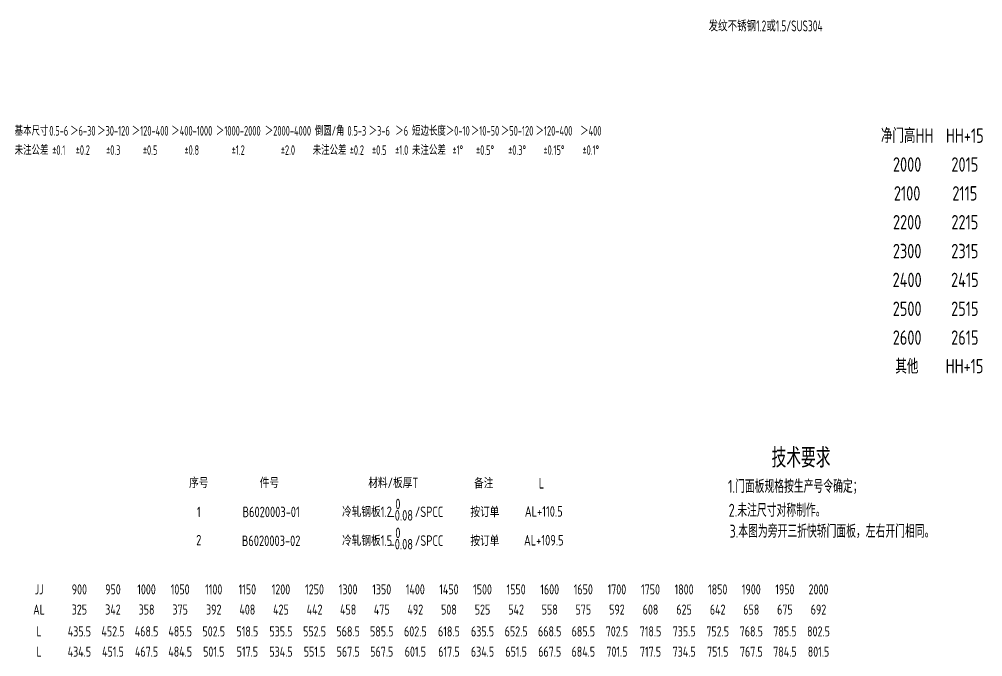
# Model space of a CAD drawing. Header units: inches. Extents: x 14216 to 120088, y -29410 to 23559.
# Drawn here: x 94654 to 94954.7, y 19220.7 to 19419.5 of the extents above; entities that cross this region are included whole.
import ezdxf
from ezdxf.enums import TextEntityAlignment as Align

# ---------------------------------------------------------------- set-up
doc = ezdxf.new("R2010")
doc.units = ezdxf.units.IN
doc.header["$LTSCALE"] = 0.3
doc.header["$MEASUREMENT"] = 0
for name, color, linetype in [('2', 2, 'Continuous'), ('2细实线', 2, 'Continuous'), ('7', 4, 'Continuous')]:
    doc.layers.add(name, color=color, linetype=linetype)
doc.styles.add('HZ', font='isocp2.shx', dxfattribs={"width": 0.7, "bigfont": 'hztxt.shx'})

msp = doc.modelspace()

# ---------------------------------------------------------------- texts
at = {"layer": '2', "color": 6, "style": 'HZ', "width": 0.7}
msp.add_text('发纹不锈钢1.2或1.5/SUS304', height=3.4, dxfattribs=at).set_placement((94869.098, 19415.759))
at = {"layer": '2', "style": 'HZ', "width": 0.75}
for s, p in [('1.门面板规格按生产号令确定；', (94875.19, 19271.789)), ('2.未注尺寸对称制作。', (94875.391, 19264.326)), ('3.本图为旁开三折快轿门面板，左右开门相同。', (94875.652, 19257.806))]:
    msp.add_text(s, height=4.08, dxfattribs=at).set_placement(p)
at = {"layer": '2细实线', "style": 'HZ'}
for s, height, width, p in [('基本尺寸', 3, 0.65, (94657.864, 19384.729)), ('0.5-6', 3, 0.65, (94666.364, 19384.729)), ('＞6-30', 3, 0.65, (94673.864, 19384.729)), ('＞30-120', 3, 0.65, (94683.364, 19384.729)), ('＞120-400', 3, 0.65, (94694.864, 19384.729)), ('＞400-1000', 3, 0.65, (94707.864, 19384.729)), ('＞1000-2000', 3, 0.65, (94722.364, 19384.729)), ('＞2000-4000', 3, 0.65, (94737.864, 19384.729)), ('倒圆/角', 3, 0.65, (94750.864, 19384.729)), ('0.5-3', 3, 0.65, (94759.364, 19384.729)), ('＞3-6', 3, 0.65, (94766.364, 19384.729)), ('＞6', 3, 0.65, (94773.364, 19384.729)), ('短边长度', 3, 0.65, (94781.864, 19384.729)), ('＞0-10', 3, 0.65, (94790.864, 19384.729)), ('＞10-50', 3, 0.65, (94799.364, 19384.729)), ('＞50-120', 3, 0.65, (94809.364, 19384.729)), ('＞120-400', 3, 0.65, (94820.864, 19384.729)), ('＞400', 3, 0.65, (94832.364, 19384.729)), ('净门高HH', 4.5, 0.8, (94931.079, 19383.229)), ('HH+15', 4.5, 0.8, (94949.079, 19383.229)), ('未注公差', 3, 0.65, (94657.864, 19378.729)), ('%%p0.1', 3, 0.65, (94666.364, 19378.729)), ('%%p0.2', 3, 0.65, (94673.864, 19378.729)), ('%%p0.3', 3, 0.65, (94683.364, 19378.729)), ('%%p0.5', 3, 0.65, (94694.864, 19378.729)), ('%%p0.8', 3, 0.65, (94707.864, 19378.729)), ('%%p1.2', 3, 0.65, (94722.364, 19378.729)), ('%%p2.0', 3, 0.65, (94737.864, 19378.729)), ('未注公差', 3, 0.65, (94750.864, 19378.729)), ('%%p0.2', 3, 0.65, (94759.364, 19378.729)), ('%%p0.5', 3, 0.65, (94766.364, 19378.729)), ('%%p1.0', 3, 0.65, (94773.364, 19378.729)), ('未注公差', 3, 0.65, (94781.864, 19378.729)), ('%%p1%%d', 3, 0.65, (94790.864, 19378.729)), ('%%p0.5%%d', 3, 0.65, (94799.364, 19378.729)), ('%%p0.3%%d', 3, 0.65, (94809.364, 19378.729)), ('%%p0.15%%d', 3, 0.65, (94820.864, 19378.729)), ('%%p0.1%%d', 3, 0.65, (94832.364, 19378.729)), ('2000', 4.5, 0.8, (94931.079, 19374.229)), ('2015', 4.5, 0.8, (94949.079, 19374.229)), ('2100', 4.5, 0.8, (94931.079, 19365.229)), ('2115', 4.5, 0.8, (94949.079, 19365.229)), ('2200', 4.5, 0.8, (94931.079, 19356.229)), ('2215', 4.5, 0.8, (94949.079, 19356.229)), ('2300', 4.5, 0.8, (94931.079, 19347.229)), ('2315', 4.5, 0.8, (94949.079, 19347.229)), ('2400', 4.5, 0.8, (94931.079, 19338.229)), ('2415', 4.5, 0.8, (94949.079, 19338.229)), ('2500', 4.5, 0.8, (94931.079, 19329.229)), ('2515', 4.5, 0.8, (94949.079, 19329.229)), ('2600', 4.5, 0.8, (94931.079, 19320.229)), ('2615', 4.5, 0.8, (94949.079, 19320.229)), ('其他', 4.5, 0.8, (94930.99, 19311.231)), ('HH+15', 4.5, 0.8, (94948.99, 19311.355)), ('序号', 3.276, 0.8, (94710.045, 19274.916)), ('件号', 3.276, 0.8, (94732.092, 19274.916)), ('材料/板厚T', 3.276, 0.8, (94770.73, 19274.916)), ('备注', 3.276, 0.8, (94798.969, 19274.8)), ('L', 3.276, 0.8, (94817.004, 19274.8)), ('1', 3.276, 0.8, (94710.045, 19265.851)), ('B6020003-01', 3.276, 0.8, (94732.632, 19265.851)), ('2', 3.276, 0.8, (94710.045, 19257.071)), ('B6020003-02', 3.276, 0.8, (94732.632, 19256.851)), ('JJ', 3.145, 0.8, (94660.202, 19241.695)), ('900', 3.145, 0.8, (94672.782, 19241.695)), ('950', 3.145, 0.8, (94683.265, 19241.695)), ('1000', 3.145, 0.8, (94693.748, 19241.695)), ('1050', 3.145, 0.8, (94704.232, 19241.695)), ('1100', 3.145, 0.8, (94714.715, 19241.695)), ('1150', 3.145, 0.8, (94725.198, 19241.695)), ('1200', 3.145, 0.8, (94735.681, 19241.695)), ('1250', 3.145, 0.8, (94746.164, 19241.695)), ('1300', 3.145, 0.8, (94756.648, 19241.695)), ('1350', 3.145, 0.8, (94767.131, 19241.695)), ('1400', 3.145, 0.8, (94777.614, 19241.695)), ('1450', 3.145, 0.8, (94788.097, 19241.695)), ('1500', 3.145, 0.8, (94798.58, 19241.695)), ('1550', 3.145, 0.8, (94809.064, 19241.695)), ('1600', 3.145, 0.8, (94819.547, 19241.695)), ('1650', 3.145, 0.8, (94830.03, 19241.695)), ('1700', 3.145, 0.8, (94840.513, 19241.695)), ('1750', 3.145, 0.8, (94850.996, 19241.695)), ('1800', 3.145, 0.8, (94861.48, 19241.695)), ('1850', 3.145, 0.8, (94871.963, 19241.695)), ('1900', 3.145, 0.8, (94882.446, 19241.695)), ('1950', 3.145, 0.8, (94892.929, 19241.695)), ('2000', 3.145, 0.8, (94903.412, 19241.695)), ('AL', 3.145, 0.8, (94660.202, 19235.405)), ('325', 3.145, 0.8, (94672.782, 19235.405)), ('342', 3.145, 0.8, (94683.265, 19235.405)), ('358', 3.145, 0.8, (94693.748, 19235.405)), ('375', 3.145, 0.8, (94704.232, 19235.405)), ('392', 3.145, 0.8, (94714.715, 19235.405)), ('408', 3.145, 0.8, (94725.198, 19235.405)), ('425', 3.145, 0.8, (94735.681, 19235.405)), ('442', 3.145, 0.8, (94746.164, 19235.405)), ('458', 3.145, 0.8, (94756.648, 19235.405)), ('475', 3.145, 0.8, (94767.131, 19235.405)), ('492', 3.145, 0.8, (94777.614, 19235.405)), ('508', 3.145, 0.8, (94788.097, 19235.405)), ('525', 3.145, 0.8, (94798.58, 19235.405)), ('542', 3.145, 0.8, (94809.064, 19235.405)), ('558', 3.145, 0.8, (94819.547, 19235.405)), ('575', 3.145, 0.8, (94830.03, 19235.405)), ('592', 3.145, 0.8, (94840.513, 19235.405)), ('608', 3.145, 0.8, (94850.996, 19235.405)), ('625', 3.145, 0.8, (94861.48, 19235.405)), ('642', 3.145, 0.8, (94871.963, 19235.405)), ('658', 3.145, 0.8, (94882.446, 19235.405)), ('675', 3.145, 0.8, (94892.929, 19235.405)), ('692', 3.145, 0.8, (94903.412, 19235.405)), ('L', 3.145, 0.8, (94660.202, 19228.58)), ('435.5', 3.145, 0.8, (94672.782, 19228.58)), ('452.5', 3.145, 0.8, (94683.265, 19228.58)), ('468.5', 3.145, 0.8, (94693.748, 19228.58)), ('485.5', 3.145, 0.8, (94704.232, 19228.58)), ('502.5', 3.145, 0.8, (94714.715, 19228.58)), ('518.5', 3.145, 0.8, (94725.198, 19228.58)), ('535.5', 3.145, 0.8, (94735.681, 19228.58)), ('552.5', 3.145, 0.8, (94746.164, 19228.58)), ('568.5', 3.145, 0.8, (94756.648, 19228.58)), ('585.5', 3.145, 0.8, (94767.131, 19228.58)), ('602.5', 3.145, 0.8, (94777.614, 19228.58)), ('618.5', 3.145, 0.8, (94788.097, 19228.58)), ('635.5', 3.145, 0.8, (94798.58, 19228.58)), ('652.5', 3.145, 0.8, (94809.064, 19228.58)), ('668.5', 3.145, 0.8, (94819.547, 19228.58)), ('685.5', 3.145, 0.8, (94830.03, 19228.58)), ('702.5', 3.145, 0.8, (94840.513, 19228.58)), ('718.5', 3.145, 0.8, (94850.996, 19228.58)), ('735.5', 3.145, 0.8, (94861.48, 19228.58)), ('752.5', 3.145, 0.8, (94871.963, 19228.58)), ('768.5', 3.145, 0.8, (94882.446, 19228.58)), ('785.5', 3.145, 0.8, (94892.929, 19228.58)), ('802.5', 3.145, 0.8, (94903.412, 19228.58)), ('L', 3.145, 0.8, (94660.202, 19222.26)), ('434.5', 3.145, 0.8, (94672.782, 19222.26)), ('451.5', 3.145, 0.8, (94683.265, 19222.26)), ('467.5', 3.145, 0.8, (94693.748, 19222.26)), ('484.5', 3.145, 0.8, (94704.232, 19222.26)), ('501.5', 3.145, 0.8, (94714.715, 19222.26)), ('517.5', 3.145, 0.8, (94725.198, 19222.26)), ('534.5', 3.145, 0.8, (94735.681, 19222.26)), ('551.5', 3.145, 0.8, (94746.164, 19222.26)), ('567.5', 3.145, 0.8, (94756.648, 19222.26)), ('567.5', 3.145, 0.8, (94767.131, 19222.26)), ('601.5', 3.145, 0.8, (94777.614, 19222.26)), ('617.5', 3.145, 0.8, (94788.097, 19222.26)), ('634.5', 3.145, 0.8, (94798.58, 19222.26)), ('651.5', 3.145, 0.8, (94809.064, 19222.26)), ('667.5', 3.145, 0.8, (94819.547, 19222.26)), ('684.5', 3.145, 0.8, (94830.03, 19222.26)), ('701.5', 3.145, 0.8, (94840.513, 19222.26)), ('717.5', 3.145, 0.8, (94850.996, 19222.26)), ('734.5', 3.145, 0.8, (94861.48, 19222.26)), ('751.5', 3.145, 0.8, (94871.963, 19222.26)), ('767.5', 3.145, 0.8, (94882.446, 19222.26)), ('784.5', 3.145, 0.8, (94892.929, 19222.26)), ('801.5', 3.145, 0.8, (94903.412, 19222.26))]:
    msp.add_text(s, height=height, dxfattribs=dict(at, width=width)).set_placement(p, align=Align.MIDDLE_CENTER)
at = {"layer": '2细实线', "style": 'HZ', "width": 0.8}
for s, p in [('冷轧钢板1.2', (94754.746, 19264.259)), (' 0', (94769.881, 19266.683)), ('-0.08', (94769.592, 19263.15)), ('/SPCC', (94777.448, 19264.259)), ('冷轧钢板1.5', (94754.746, 19255.259)), (' 0', (94769.881, 19257.683)), ('-0.08', (94769.592, 19254.15)), ('/SPCC', (94777.465, 19255.259))]:
    msp.add_text(s, height=3.276, dxfattribs=at).set_placement(p)
for s, p in [('按订单', (94799.32, 19266.016)), ('AL+110.5', (94817.69, 19266.016)), ('按订单', (94799.32, 19257.016)), ('AL+109.5', (94817.69, 19257.016))]:
    msp.add_text(s, height=3.276, dxfattribs=at).set_placement(p, align=Align.MIDDLE)
at = {"layer": '7', "style": 'HZ', "width": 0.75}
msp.add_text('技术要求', height=6.12, dxfattribs=at).set_placement((94888.781, 19279.688))

doc.saveas('drawing.dxf')
